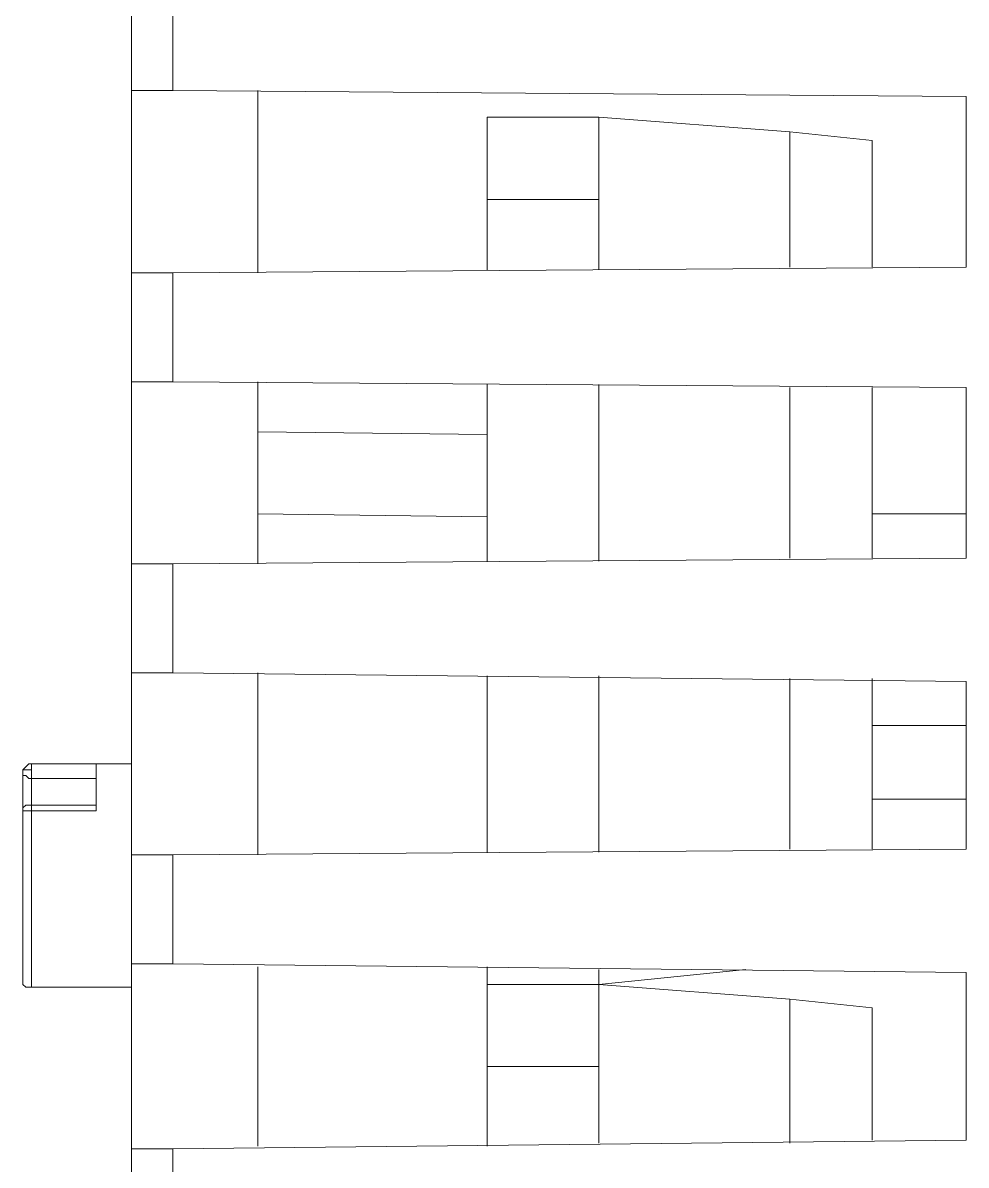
# Model space of a CAD drawing. Header units: centimetres. Extents: x -12.5 to 12.5, y -6.1 to 6.1.
# Drawn here: x 8.262 to 9.394, y 2.202 to 3.573 of the extents above; entities that cross this region are included whole.
import ezdxf

# ---------------------------------------------------------------- set-up
doc = ezdxf.new("R2010")
doc.units = ezdxf.units.CM
doc.header["$MEASUREMENT"] = 0
doc.layers.add('Camada 1', color=7, linetype='Continuous')

msp = doc.modelspace()

# ---------------------------------------------------------------- linework, layer by layer
at = {"layer": 'Camada 1', "color": 251, "lineweight": 9}
for points in [[(8.39215, 3.49158), (8.39215, 3.49158), (8.39215, 3.63622), (8.39215, 3.63622)], [(8.44154, 3.63622), (8.44154, 3.63622), (8.44154, 3.49158), (8.44154, 3.49158)], [(8.39215, 3.49158), (8.39215, 3.49158), (8.39215, 3.27286), (8.39215, 3.27286)], [(9.39404, 3.48452), (9.39404, 3.48452), (8.44154, 3.49158), (8.44154, 3.49158)], [(8.54384, 3.49158), (8.54384, 3.49158), (8.54384, 3.27286), (8.54384, 3.27286)], [(9.39404, 3.48452), (9.39404, 3.48452), (9.39404, 3.27991), (9.39404, 3.27991)], [(8.81901, 3.45983), (8.81901, 3.45983), (8.81901, 3.36105), (8.81901, 3.36105)], [(8.95307, 3.45983), (8.95307, 3.45983), (8.81901, 3.45983), (8.81901, 3.45983)], [(8.81901, 3.45983), (8.81901, 3.45983), (8.81901, 3.37869), (8.81901, 3.37869)], [(8.95307, 3.36105), (8.95307, 3.36105), (8.95307, 3.45983), (8.95307, 3.45983)], [(9.18237, 3.44219), (9.18237, 3.44219), (8.95307, 3.45983), (8.95307, 3.45983)], [(9.18237, 3.44219), (9.18237, 3.44219), (9.18237, 3.27991), (9.18237, 3.27991)], [(9.28115, 3.43161), (9.28115, 3.43161), (9.18237, 3.44219), (9.18237, 3.44219)], [(9.28115, 3.27991), (9.28115, 3.27991), (9.28115, 3.43161), (9.28115, 3.43161)], [(8.81901, 3.37869), (8.81901, 3.37869), (8.81901, 3.27638), (8.81901, 3.27638)], [(9.28115, 3.37869), (9.28115, 3.37869), (9.28115, 3.37869), (9.28115, 3.37869)], [(9.28115, 3.37516), (9.28115, 3.37516), (9.28115, 3.37516), (9.28115, 3.37516)], [(8.81901, 3.27638), (8.81901, 3.27638), (8.81901, 3.36105), (8.81901, 3.36105)], [(8.81901, 3.36105), (8.81901, 3.36105), (8.95307, 3.36105), (8.95307, 3.36105)], [(8.95307, 3.36105), (8.95307, 3.36105), (8.95307, 3.27638), (8.95307, 3.27638)], [(9.28115, 3.35399), (9.28115, 3.35399), (9.28115, 3.35399), (9.28115, 3.35399)], [(9.28115, 3.33636), (9.28115, 3.33636), (9.28115, 3.33636), (9.28115, 3.33636)], [(9.28115, 3.33636), (9.28115, 3.33636), (9.28115, 3.33636), (9.28115, 3.33636)], [(9.28115, 3.33636), (9.28115, 3.33636), (9.28115, 3.33283), (9.28115, 3.33283)], [(9.28115, 3.33283), (9.28115, 3.33283), (9.28115, 3.33283), (9.28115, 3.33283)], [(9.28115, 3.33283), (9.28115, 3.33283), (9.28115, 3.3293), (9.28115, 3.3293)], [(9.28115, 3.33283), (9.28115, 3.33283), (9.28115, 3.3293), (9.28115, 3.3293)], [(9.28115, 3.3293), (9.28115, 3.3293), (9.28115, 3.3293), (9.28115, 3.3293)], [(9.28115, 3.3293), (9.28115, 3.3293), (9.28115, 3.3293), (9.28115, 3.3293)], [(9.28115, 3.3293), (9.28115, 3.3293), (9.28115, 3.31519), (9.28115, 3.31519)], [(9.28115, 3.3046), (9.28115, 3.3046), (9.28115, 3.3046), (9.28115, 3.3046)], [(8.44154, 3.27286), (8.44154, 3.27286), (9.39404, 3.27991), (9.39404, 3.27991)], [(9.28115, 3.28344), (9.28115, 3.28344), (9.28115, 3.28344), (9.28115, 3.28344)], [(8.39215, 3.14233), (8.39215, 3.14233), (8.39215, 3.27286), (8.39215, 3.27286)], [(8.44154, 3.27286), (8.44154, 3.27286), (8.44154, 3.14233), (8.44154, 3.14233)], [(8.39215, 3.14233), (8.39215, 3.14233), (8.39215, 2.9236), (8.39215, 2.9236)], [(9.39404, 3.13527), (9.39404, 3.13527), (8.44154, 3.14233), (8.44154, 3.14233)], [(8.54384, 3.14233), (8.54384, 3.14233), (8.54384, 2.9236), (8.54384, 2.9236)], [(8.81901, 2.92713), (8.81901, 2.92713), (8.81901, 3.1388), (8.81901, 3.1388)], [(8.81901, 3.1388), (8.81901, 3.1388), (8.81901, 2.92713), (8.81901, 2.92713)], [(8.95307, 3.1388), (8.95307, 3.1388), (8.95307, 2.92713), (8.95307, 2.92713)], [(9.18237, 3.13527), (9.18237, 3.13527), (9.18237, 2.93066), (9.18237, 2.93066)], [(9.28115, 3.13527), (9.28115, 3.13527), (9.28115, 3.13527), (9.28115, 3.13527)], [(9.28115, 2.93066), (9.28115, 2.93066), (9.28115, 3.13527), (9.28115, 3.13527)], [(9.28115, 3.12822), (9.28115, 3.12822), (9.28115, 3.11763), (9.28115, 3.11763)], [(9.39404, 3.13527), (9.39404, 3.13527), (9.39404, 2.93066), (9.39404, 2.93066)], [(9.28115, 3.11763), (9.28115, 3.11763), (9.28115, 3.09294), (9.28115, 3.09294)], [(9.28115, 3.11763), (9.28115, 3.11763), (9.28115, 3.11411), (9.28115, 3.11411)], [(9.28115, 3.11763), (9.28115, 3.11763), (9.28115, 3.11763), (9.28115, 3.11763)], [(9.28115, 3.11411), (9.28115, 3.11411), (9.28115, 3.10705), (9.28115, 3.10705)], [(9.28115, 3.09294), (9.28115, 3.09294), (9.28115, 3.09294), (9.28115, 3.09294)], [(9.28115, 3.09294), (9.28115, 3.09294), (9.28115, 3.09294), (9.28115, 3.09294)], [(9.28115, 3.08588), (9.28115, 3.08588), (9.28115, 3.04002), (9.28115, 3.04002)], [(9.28115, 3.08588), (9.28115, 3.08588), (9.28115, 3.08588), (9.28115, 3.08588)], [(8.54384, 3.08235), (8.54384, 3.08235), (8.81901, 3.07883), (8.81901, 3.07883)], [(9.28115, 3.04355), (9.28115, 3.04355), (9.28115, 3.04002), (9.28115, 3.04002)], [(9.28115, 3.04002), (9.28115, 3.04002), (9.28115, 3.04002), (9.28115, 3.04002)], [(9.28115, 3.04002), (9.28115, 3.04002), (9.28115, 3.04002), (9.28115, 3.04002)], [(9.28115, 3.03649), (9.28115, 3.03649), (9.28115, 3.03649), (9.28115, 3.03649)], [(9.28115, 3.03649), (9.28115, 3.03649), (9.28115, 3.03649), (9.28115, 3.03649)], [(9.28115, 3.03649), (9.28115, 3.03649), (9.28115, 3.02591), (9.28115, 3.02591)], [(9.28115, 3.01533), (9.28115, 3.01533), (9.28115, 3.01533), (9.28115, 3.01533)], [(9.28115, 2.99063), (9.28115, 2.99063), (9.28115, 2.99063), (9.28115, 2.99063)], [(8.81901, 2.98005), (8.81901, 2.98005), (8.54384, 2.98358), (8.54384, 2.98358)], [(9.28115, 2.98358), (9.28115, 2.98358), (9.28115, 2.98358), (9.28115, 2.98358)], [(9.28115, 2.98358), (9.28115, 2.98358), (9.28115, 2.94477), (9.28115, 2.94477)], [(9.28115, 2.98358), (9.28115, 2.98358), (9.28115, 2.95888), (9.28115, 2.95888)], [(9.28115, 2.98358), (9.28115, 2.98358), (9.28115, 2.98358), (9.28115, 2.98358)], [(9.28115, 2.98358), (9.28115, 2.98358), (9.28115, 2.95888), (9.28115, 2.95888)], [(9.28115, 2.98358), (9.28115, 2.98358), (9.39404, 2.98358), (9.39404, 2.98358)], [(9.28115, 2.94477), (9.28115, 2.94477), (9.28115, 2.94477), (9.28115, 2.94477)], [(9.28115, 2.93772), (9.28115, 2.93772), (9.28115, 2.93772), (9.28115, 2.93772)], [(9.28115, 2.93772), (9.28115, 2.93772), (9.28115, 2.93066), (9.28115, 2.93066)], [(8.39215, 2.79308), (8.39215, 2.79308), (8.39215, 2.9236), (8.39215, 2.9236)], [(8.44154, 2.9236), (8.44154, 2.9236), (9.39404, 2.93066), (9.39404, 2.93066)], [(8.44154, 2.9236), (8.44154, 2.9236), (8.44154, 2.79308), (8.44154, 2.79308)], [(8.39215, 2.79308), (8.39215, 2.79308), (8.39215, 2.57436), (8.39215, 2.57436)], [(9.39404, 2.78249), (9.39404, 2.78249), (8.44154, 2.79308), (8.44154, 2.79308)], [(8.54384, 2.79308), (8.54384, 2.79308), (8.54384, 2.57436), (8.54384, 2.57436)], [(8.81901, 2.57788), (8.81901, 2.57788), (8.81901, 2.78955), (8.81901, 2.78955)], [(8.81901, 2.78955), (8.81901, 2.78955), (8.81901, 2.57788), (8.81901, 2.57788)], [(8.95307, 2.78955), (8.95307, 2.78955), (8.95307, 2.57788), (8.95307, 2.57788)], [(9.18237, 2.78602), (9.18237, 2.78602), (9.18237, 2.58141), (9.18237, 2.58141)], [(9.28115, 2.78602), (9.28115, 2.78602), (9.28115, 2.78249), (9.28115, 2.78249)], [(9.28115, 2.58141), (9.28115, 2.58141), (9.28115, 2.78602), (9.28115, 2.78602)], [(9.28115, 2.77897), (9.28115, 2.77897), (9.28115, 2.77544), (9.28115, 2.77544)], [(9.39404, 2.78249), (9.39404, 2.78249), (9.39404, 2.58141), (9.39404, 2.58141)], [(9.28115, 2.76838), (9.28115, 2.76838), (9.28115, 2.74369), (9.28115, 2.74369)], [(9.28115, 2.76838), (9.28115, 2.76838), (9.28115, 2.76485), (9.28115, 2.76485)], [(9.28115, 2.76838), (9.28115, 2.76838), (9.28115, 2.76838), (9.28115, 2.76838)], [(9.28115, 2.76485), (9.28115, 2.76485), (9.28115, 2.7578), (9.28115, 2.7578)], [(9.28115, 2.74369), (9.28115, 2.74369), (9.28115, 2.74369), (9.28115, 2.74369)], [(9.28115, 2.74369), (9.28115, 2.74369), (9.28115, 2.73663), (9.28115, 2.73663)], [(9.28115, 2.73663), (9.28115, 2.73663), (9.28115, 2.73663), (9.28115, 2.73663)], [(9.28115, 2.73663), (9.28115, 2.73663), (9.28115, 2.73663), (9.28115, 2.73663)], [(9.28115, 2.73663), (9.28115, 2.73663), (9.28115, 2.72252), (9.28115, 2.72252)], [(9.39404, 2.72958), (9.39404, 2.72958), (9.28115, 2.72958), (9.28115, 2.72958)], [(9.28115, 2.72252), (9.28115, 2.72252), (9.28115, 2.69077), (9.28115, 2.69077)], [(9.28115, 2.71194), (9.28115, 2.71194), (9.28115, 2.71194), (9.28115, 2.71194)], [(9.28115, 2.70136), (9.28115, 2.70136), (9.28115, 2.68019), (9.28115, 2.68019)], [(9.28115, 2.69077), (9.28115, 2.69077), (9.28115, 2.69077), (9.28115, 2.69077)], [(9.28115, 2.69077), (9.28115, 2.69077), (9.28115, 2.68372), (9.28115, 2.68372)], [(8.26162, 2.67313), (8.26162, 2.67313), (8.26162, 2.47205), (8.26162, 2.47205)], [(8.34982, 2.68372), (8.34982, 2.68372), (8.27221, 2.68372), (8.27221, 2.68372)], [(8.27221, 2.67666), (8.27221, 2.67666), (8.27221, 2.67313), (8.27221, 2.67313)], [(8.39215, 2.68372), (8.39215, 2.68372), (8.34982, 2.68372), (8.34982, 2.68372)], [(9.28115, 2.68372), (9.28115, 2.68372), (9.28115, 2.68372), (9.28115, 2.68372)], [(9.28115, 2.68372), (9.28115, 2.68372), (9.28115, 2.68019), (9.28115, 2.68019)], [(9.28115, 2.68019), (9.28115, 2.68019), (9.28115, 2.68019), (9.28115, 2.68019)], [(9.28115, 2.68019), (9.28115, 2.68019), (9.28115, 2.66608), (9.28115, 2.66608)], [(8.34982, 2.66608), (8.34982, 2.66608), (8.27221, 2.66608), (8.27221, 2.66608)], [(8.27221, 2.63433), (8.27221, 2.63433), (8.27221, 2.66608), (8.27221, 2.66608)], [(9.28115, 2.66608), (9.28115, 2.66608), (9.28115, 2.66608), (9.28115, 2.66608)], [(9.28115, 2.66608), (9.28115, 2.66608), (9.28115, 2.65549), (9.28115, 2.65549)], [(9.28115, 2.65549), (9.28115, 2.65549), (9.28115, 2.65549), (9.28115, 2.65549)], [(9.28115, 2.65549), (9.28115, 2.65549), (9.28115, 2.63433), (9.28115, 2.63433)], [(8.34982, 2.63433), (8.34982, 2.63433), (8.27221, 2.63433), (8.27221, 2.63433)], [(8.27221, 2.63433), (8.27221, 2.63433), (8.27221, 2.63433), (8.27221, 2.63433)], [(9.39404, 2.64138), (9.39404, 2.64138), (9.28115, 2.64138), (9.28115, 2.64138)], [(9.28115, 2.63433), (9.28115, 2.63433), (9.28115, 2.63433), (9.28115, 2.63433)], [(9.28115, 2.63433), (9.28115, 2.63433), (9.28115, 2.62727), (9.28115, 2.62727)], [(8.26162, 2.62727), (8.26162, 2.62727), (8.26162, 2.42266), (8.26162, 2.42266)], [(8.27221, 2.62727), (8.27221, 2.62727), (8.27221, 2.41561), (8.27221, 2.41561)], [(9.28115, 2.62727), (9.28115, 2.62727), (9.28115, 2.62727), (9.28115, 2.62727)], [(9.28115, 2.62727), (9.28115, 2.62727), (9.28115, 2.62022), (9.28115, 2.62022)], [(9.28115, 2.62022), (9.28115, 2.62022), (9.28115, 2.62022), (9.28115, 2.62022)], [(9.28115, 2.62022), (9.28115, 2.62022), (9.28115, 2.60258), (9.28115, 2.60258)], [(9.28115, 2.60258), (9.28115, 2.60258), (9.28115, 2.60258), (9.28115, 2.60258)], [(9.28115, 2.60258), (9.28115, 2.60258), (9.28115, 2.59552), (9.28115, 2.59552)], [(9.28115, 2.59552), (9.28115, 2.59552), (9.28115, 2.59552), (9.28115, 2.59552)], [(9.28115, 2.59552), (9.28115, 2.59552), (9.28115, 2.58141), (9.28115, 2.58141)], [(9.28115, 2.59552), (9.28115, 2.59552), (9.28115, 2.59552), (9.28115, 2.59552)], [(8.44154, 2.57436), (8.44154, 2.57436), (9.39404, 2.58141), (9.39404, 2.58141)], [(8.39215, 2.44383), (8.39215, 2.44383), (8.39215, 2.57436), (8.39215, 2.57436)], [(8.44154, 2.57436), (8.44154, 2.57436), (8.44154, 2.44383), (8.44154, 2.44383)], [(8.26162, 2.47205), (8.26162, 2.47205), (8.26162, 2.47205), (8.26162, 2.47205)], [(8.39215, 2.44383), (8.39215, 2.44383), (8.39215, 2.22158), (8.39215, 2.22158)], [(9.39404, 2.43324), (9.39404, 2.43324), (8.44154, 2.44383), (8.44154, 2.44383)], [(8.54384, 2.4403), (8.54384, 2.4403), (8.54384, 2.22511), (8.54384, 2.22511)], [(8.81901, 2.4403), (8.81901, 2.4403), (8.81901, 2.41913), (8.81901, 2.41913)], [(8.81901, 2.4403), (8.81901, 2.4403), (8.81901, 2.41913), (8.81901, 2.41913)], [(8.95307, 2.41913), (8.95307, 2.41913), (8.95307, 2.43677), (8.95307, 2.43677)], [(8.95307, 2.41913), (8.95307, 2.41913), (9.12946, 2.43677), (9.12946, 2.43677)], [(9.39404, 2.43324), (9.39404, 2.43324), (9.39404, 2.23216), (9.39404, 2.23216)], [(8.39215, 2.41561), (8.39215, 2.41561), (8.27221, 2.41561), (8.27221, 2.41561)], [(8.27221, 2.41561), (8.27221, 2.41561), (8.34982, 2.41561), (8.34982, 2.41561)], [(8.34982, 2.41561), (8.34982, 2.41561), (8.39215, 2.41561), (8.39215, 2.41561)], [(8.39215, 2.41561), (8.39215, 2.41561), (8.39215, 2.41561), (8.39215, 2.41561)], [(8.81901, 2.41913), (8.81901, 2.41913), (8.95307, 2.41913), (8.95307, 2.41913)], [(8.81901, 2.41913), (8.81901, 2.41913), (8.81901, 2.32036), (8.81901, 2.32036)], [(8.95307, 2.41913), (8.95307, 2.41913), (8.81901, 2.41913), (8.81901, 2.41913)], [(8.81901, 2.41913), (8.81901, 2.41913), (8.81901, 2.33799), (8.81901, 2.33799)], [(8.94248, 2.41913), (8.94248, 2.41913), (8.94248, 2.41913), (8.94248, 2.41913)], [(8.95307, 2.32036), (8.95307, 2.32036), (8.95307, 2.41913), (8.95307, 2.41913)], [(9.18237, 2.40149), (9.18237, 2.40149), (8.95307, 2.41913), (8.95307, 2.41913)], [(9.18237, 2.40149), (9.18237, 2.40149), (9.18237, 2.22863), (9.18237, 2.22863)], [(9.28115, 2.39091), (9.28115, 2.39091), (9.18237, 2.40149), (9.18237, 2.40149)], [(9.28115, 2.23216), (9.28115, 2.23216), (9.28115, 2.39091), (9.28115, 2.39091)], [(8.81901, 2.33799), (8.81901, 2.33799), (8.81901, 2.22511), (8.81901, 2.22511)], [(9.28115, 2.33447), (9.28115, 2.33447), (9.28115, 2.33447), (9.28115, 2.33447)], [(9.28115, 2.33447), (9.28115, 2.33447), (9.28115, 2.33447), (9.28115, 2.33447)], [(8.81901, 2.32036), (8.81901, 2.32036), (8.95307, 2.32036), (8.95307, 2.32036)], [(8.81901, 2.22511), (8.81901, 2.22511), (8.81901, 2.32036), (8.81901, 2.32036)], [(8.95307, 2.32036), (8.95307, 2.32036), (8.95307, 2.22863), (8.95307, 2.22863)], [(9.28115, 2.3133), (9.28115, 2.3133), (9.28115, 2.3133), (9.28115, 2.3133)], [(9.28115, 2.29566), (9.28115, 2.29566), (9.28115, 2.29566), (9.28115, 2.29566)], [(9.28115, 2.29566), (9.28115, 2.29566), (9.28115, 2.29566), (9.28115, 2.29566)], [(9.28115, 2.29566), (9.28115, 2.29566), (9.28115, 2.29213), (9.28115, 2.29213)], [(9.28115, 2.29213), (9.28115, 2.29213), (9.28115, 2.29213), (9.28115, 2.29213)], [(9.28115, 2.29213), (9.28115, 2.29213), (9.28115, 2.2886), (9.28115, 2.2886)], [(9.28115, 2.29213), (9.28115, 2.29213), (9.28115, 2.2886), (9.28115, 2.2886)], [(9.28115, 2.2886), (9.28115, 2.2886), (9.28115, 2.2886), (9.28115, 2.2886)], [(9.28115, 2.2886), (9.28115, 2.2886), (9.28115, 2.2886), (9.28115, 2.2886)], [(9.28115, 2.2886), (9.28115, 2.2886), (9.28115, 2.27449), (9.28115, 2.27449)], [(9.28115, 2.26391), (9.28115, 2.26391), (9.28115, 2.26391), (9.28115, 2.26391)], [(9.28115, 2.24274), (9.28115, 2.24274), (9.28115, 2.24274), (9.28115, 2.24274)], [(9.28115, 2.23922), (9.28115, 2.23922), (9.28115, 2.23922), (9.28115, 2.23922)], [(8.39215, 2.09105), (8.39215, 2.09105), (8.39215, 2.22158), (8.39215, 2.22158)], [(8.44154, 2.22158), (8.44154, 2.22158), (9.39404, 2.23216), (9.39404, 2.23216)], [(8.44154, 2.22158), (8.44154, 2.22158), (8.44154, 2.09105), (8.44154, 2.09105)], [(9.28115, 2.23216), (9.28115, 2.23216), (9.28115, 2.23216), (9.28115, 2.23216)], [(9.28115, 2.23216), (9.28115, 2.23216), (9.28115, 2.23216), (9.28115, 2.23216)], [(9.28115, 2.23216), (9.28115, 2.23216), (9.28115, 2.23216), (9.28115, 2.23216)], [(9.28115, 2.23216), (9.28115, 2.23216), (9.28115, 2.23216), (9.28115, 2.23216)]]:
    msp.add_open_spline(points, degree=3, dxfattribs=at)
for points, knots in [([(8.44154, 3.49158), (8.44154, 3.49158), (8.43096, 3.49158), (8.43096, 3.49158), (8.43096, 3.49158), (8.4239, 3.49158), (8.4239, 3.49158), (8.4239, 3.49158), (8.41332, 3.49158), (8.41332, 3.49158), (8.41332, 3.49158), (8.40626, 3.49158), (8.40626, 3.49158), (8.40626, 3.49158), (8.40273, 3.49158), (8.40273, 3.49158), (8.40273, 3.49158), (8.39568, 3.49158), (8.39568, 3.49158), (8.39568, 3.49158), (8.39215, 3.49158), (8.39215, 3.49158)], [0, 0, 0, 0, 0.1428571, 0.1428571, 0.1428571, 0.2857143, 0.2857143, 0.2857143, 0.4285714, 0.4285714, 0.4285714, 0.5714286, 0.5714286, 0.5714286, 0.7142857, 0.7142857, 0.7142857, 0.8571429, 0.8571429, 0.8571429, 1, 1, 1, 1]), ([(9.28115, 3.37869), (9.28115, 3.37869), (9.28115, 3.37516), (9.28115, 3.37516), (9.28115, 3.37516), (9.28115, 3.37163), (9.28115, 3.37163), (9.28115, 3.37163), (9.28115, 3.36458), (9.28115, 3.36458), (9.28115, 3.36458), (9.28115, 3.35399), (9.28115, 3.35399)], [0, 0, 0, 0, 0.25, 0.25, 0.25, 0.5, 0.5, 0.5, 0.75, 0.75, 0.75, 1, 1, 1, 1]), ([(9.28115, 3.37516), (9.28115, 3.37516), (9.28115, 3.37516), (9.28115, 3.37516), (9.28115, 3.37516), (9.28115, 3.37163), (9.28115, 3.37163), (9.28115, 3.37163), (9.28115, 3.36811), (9.28115, 3.36811), (9.28115, 3.36811), (9.28115, 3.36458), (9.28115, 3.36458), (9.28115, 3.36458), (9.28115, 3.35399), (9.28115, 3.35399)], [0, 0, 0, 0, 0.2, 0.2, 0.2, 0.4, 0.4, 0.4, 0.6, 0.6, 0.6, 0.8, 0.8, 0.8, 1, 1, 1, 1]), ([(9.28115, 3.36105), (9.28115, 3.36105), (9.28115, 3.36105), (9.28115, 3.36105), (9.28115, 3.36105), (9.28115, 3.35752), (9.28115, 3.35752)], [0, 0, 0, 0, 0.5, 0.5, 0.5, 1, 1, 1, 1]), ([(9.28115, 3.35399), (9.28115, 3.35399), (9.28115, 3.34694), (9.28115, 3.34694), (9.28115, 3.34694), (9.28115, 3.34341), (9.28115, 3.34341), (9.28115, 3.34341), (9.28115, 3.33988), (9.28115, 3.33988), (9.28115, 3.33988), (9.28115, 3.33636), (9.28115, 3.33636)], [0, 0, 0, 0, 0.25, 0.25, 0.25, 0.5, 0.5, 0.5, 0.75, 0.75, 0.75, 1, 1, 1, 1]), ([(9.28115, 3.33283), (9.28115, 3.33283), (9.28115, 3.33283), (9.28115, 3.33283), (9.28115, 3.33283), (9.28115, 3.3293), (9.28115, 3.3293)], [0, 0, 0, 0, 0.5, 0.5, 0.5, 1, 1, 1, 1]), ([(9.28115, 3.3293), (9.28115, 3.3293), (9.28115, 3.32577), (9.28115, 3.32577), (9.28115, 3.32577), (9.28115, 3.31872), (9.28115, 3.31872), (9.28115, 3.31872), (9.28115, 3.31519), (9.28115, 3.31519), (9.28115, 3.31519), (9.28115, 3.3046), (9.28115, 3.3046)], [0, 0, 0, 0, 0.25, 0.25, 0.25, 0.5, 0.5, 0.5, 0.75, 0.75, 0.75, 1, 1, 1, 1]), ([(9.28115, 3.31519), (9.28115, 3.31519), (9.28115, 3.31519), (9.28115, 3.31519), (9.28115, 3.31519), (9.28115, 3.31166), (9.28115, 3.31166), (9.28115, 3.31166), (9.28115, 3.30813), (9.28115, 3.30813), (9.28115, 3.30813), (9.28115, 3.3046), (9.28115, 3.3046)], [0, 0, 0, 0, 0.25, 0.25, 0.25, 0.5, 0.5, 0.5, 0.75, 0.75, 0.75, 1, 1, 1, 1]), ([(9.28115, 3.31519), (9.28115, 3.31519), (9.28115, 3.3046), (9.28115, 3.3046), (9.28115, 3.3046), (9.28115, 3.29402), (9.28115, 3.29402), (9.28115, 3.29402), (9.28115, 3.28697), (9.28115, 3.28697), (9.28115, 3.28697), (9.28115, 3.28344), (9.28115, 3.28344), (9.28115, 3.28344), (9.28115, 3.27991), (9.28115, 3.27991)], [0, 0, 0, 0, 0.2, 0.2, 0.2, 0.4, 0.4, 0.4, 0.6, 0.6, 0.6, 0.8, 0.8, 0.8, 1, 1, 1, 1]), ([(9.28115, 3.31519), (9.28115, 3.31519), (9.28115, 3.3046), (9.28115, 3.3046), (9.28115, 3.3046), (9.28115, 3.29755), (9.28115, 3.29755), (9.28115, 3.29755), (9.28115, 3.29049), (9.28115, 3.29049)], [0, 0, 0, 0, 0.3333333, 0.3333333, 0.3333333, 0.6666667, 0.6666667, 0.6666667, 1, 1, 1, 1]), ([(9.28115, 3.3046), (9.28115, 3.3046), (9.28115, 3.29755), (9.28115, 3.29755), (9.28115, 3.29755), (9.28115, 3.29049), (9.28115, 3.29049), (9.28115, 3.29049), (9.28115, 3.28697), (9.28115, 3.28697), (9.28115, 3.28697), (9.28115, 3.28344), (9.28115, 3.28344)], [0, 0, 0, 0, 0.25, 0.25, 0.25, 0.5, 0.5, 0.5, 0.75, 0.75, 0.75, 1, 1, 1, 1]), ([(9.28115, 3.3046), (9.28115, 3.3046), (9.28115, 3.3046), (9.28115, 3.3046), (9.28115, 3.3046), (9.28115, 3.30108), (9.28115, 3.30108), (9.28115, 3.30108), (9.28115, 3.29755), (9.28115, 3.29755)], [0, 0, 0, 0, 0.3333333, 0.3333333, 0.3333333, 0.6666667, 0.6666667, 0.6666667, 1, 1, 1, 1]), ([(8.39215, 3.27286), (8.39215, 3.27286), (8.39215, 3.27286), (8.39215, 3.27286), (8.39215, 3.27286), (8.39568, 3.27286), (8.39568, 3.27286), (8.39568, 3.27286), (8.40273, 3.27286), (8.40273, 3.27286), (8.40273, 3.27286), (8.40626, 3.27286), (8.40626, 3.27286), (8.40626, 3.27286), (8.41332, 3.27286), (8.41332, 3.27286), (8.41332, 3.27286), (8.4239, 3.27286), (8.4239, 3.27286), (8.4239, 3.27286), (8.43096, 3.27286), (8.43096, 3.27286), (8.43096, 3.27286), (8.44154, 3.27286), (8.44154, 3.27286)], [0, 0, 0, 0, 0.125, 0.125, 0.125, 0.25, 0.25, 0.25, 0.375, 0.375, 0.375, 0.5, 0.5, 0.5, 0.625, 0.625, 0.625, 0.75, 0.75, 0.75, 0.875, 0.875, 0.875, 1, 1, 1, 1]), ([(8.44154, 3.14233), (8.44154, 3.14233), (8.43096, 3.14233), (8.43096, 3.14233), (8.43096, 3.14233), (8.4239, 3.14233), (8.4239, 3.14233), (8.4239, 3.14233), (8.41332, 3.14233), (8.41332, 3.14233), (8.41332, 3.14233), (8.40626, 3.14233), (8.40626, 3.14233), (8.40626, 3.14233), (8.40273, 3.14233), (8.40273, 3.14233), (8.40273, 3.14233), (8.39568, 3.14233), (8.39568, 3.14233), (8.39568, 3.14233), (8.39215, 3.14233), (8.39215, 3.14233)], [0, 0, 0, 0, 0.1428571, 0.1428571, 0.1428571, 0.2857143, 0.2857143, 0.2857143, 0.4285714, 0.4285714, 0.4285714, 0.5714286, 0.5714286, 0.5714286, 0.7142857, 0.7142857, 0.7142857, 0.8571429, 0.8571429, 0.8571429, 1, 1, 1, 1]), ([(8.81901, 3.13527), (8.81901, 3.13527), (8.81901, 3.13174), (8.81901, 3.13174), (8.81901, 3.13174), (8.81901, 3.12116), (8.81901, 3.12116), (8.81901, 3.12116), (8.81901, 3.10352), (8.81901, 3.10352), (8.81901, 3.10352), (8.81901, 3.07883), (8.81901, 3.07883), (8.81901, 3.07883), (8.81901, 3.04708), (8.81901, 3.04708), (8.81901, 3.04708), (8.81901, 3.01533), (8.81901, 3.01533), (8.81901, 3.01533), (8.81901, 2.98005), (8.81901, 2.98005), (8.81901, 2.98005), (8.81901, 2.94124), (8.81901, 2.94124), (8.81901, 2.94124), (8.81901, 2.92713), (8.81901, 2.92713)], [0, 0, 0, 0, 0.1111111, 0.1111111, 0.1111111, 0.2222222, 0.2222222, 0.2222222, 0.3333333, 0.3333333, 0.3333333, 0.4444444, 0.4444444, 0.4444444, 0.5555556, 0.5555556, 0.5555556, 0.6666667, 0.6666667, 0.6666667, 0.7777778, 0.7777778, 0.7777778, 0.8888889, 0.8888889, 0.8888889, 1, 1, 1, 1]), ([(8.81901, 2.92713), (8.81901, 2.92713), (8.81901, 2.94124), (8.81901, 2.94124), (8.81901, 2.94124), (8.81901, 2.98005), (8.81901, 2.98005), (8.81901, 2.98005), (8.81901, 3.01533), (8.81901, 3.01533), (8.81901, 3.01533), (8.81901, 3.04708), (8.81901, 3.04708), (8.81901, 3.04708), (8.81901, 3.07883), (8.81901, 3.07883), (8.81901, 3.07883), (8.81901, 3.10352), (8.81901, 3.10352), (8.81901, 3.10352), (8.81901, 3.12116), (8.81901, 3.12116), (8.81901, 3.12116), (8.81901, 3.13174), (8.81901, 3.13174), (8.81901, 3.13174), (8.81901, 3.13527), (8.81901, 3.13527)], [0, 0, 0, 0, 0.1111111, 0.1111111, 0.1111111, 0.2222222, 0.2222222, 0.2222222, 0.3333333, 0.3333333, 0.3333333, 0.4444444, 0.4444444, 0.4444444, 0.5555556, 0.5555556, 0.5555556, 0.6666667, 0.6666667, 0.6666667, 0.7777778, 0.7777778, 0.7777778, 0.8888889, 0.8888889, 0.8888889, 1, 1, 1, 1]), ([(9.28115, 3.13527), (9.28115, 3.13527), (9.28115, 3.13527), (9.28115, 3.13527), (9.28115, 3.13527), (9.28115, 3.13174), (9.28115, 3.13174), (9.28115, 3.13174), (9.28115, 3.12469), (9.28115, 3.12469), (9.28115, 3.12469), (9.28115, 3.11763), (9.28115, 3.11763)], [0, 0, 0, 0, 0.25, 0.25, 0.25, 0.5, 0.5, 0.5, 0.75, 0.75, 0.75, 1, 1, 1, 1]), ([(9.28115, 3.13527), (9.28115, 3.13527), (9.28115, 3.13174), (9.28115, 3.13174), (9.28115, 3.13174), (9.28115, 3.12822), (9.28115, 3.12822)], [0, 0, 0, 0, 0.5, 0.5, 0.5, 1, 1, 1, 1]), ([(9.28115, 3.12822), (9.28115, 3.12822), (9.28115, 3.12822), (9.28115, 3.12822), (9.28115, 3.12822), (9.28115, 3.12469), (9.28115, 3.12469)], [0, 0, 0, 0, 0.5, 0.5, 0.5, 1, 1, 1, 1]), ([(9.28115, 3.12116), (9.28115, 3.12116), (9.28115, 3.12116), (9.28115, 3.12116), (9.28115, 3.12116), (9.28115, 3.11763), (9.28115, 3.11763)], [0, 0, 0, 0, 0.5, 0.5, 0.5, 1, 1, 1, 1]), ([(9.28115, 3.09294), (9.28115, 3.09294), (9.28115, 3.08941), (9.28115, 3.08941), (9.28115, 3.08941), (9.28115, 3.08588), (9.28115, 3.08588)], [0, 0, 0, 0, 0.5, 0.5, 0.5, 1, 1, 1, 1]), ([(9.28115, 3.09294), (9.28115, 3.09294), (9.28115, 3.08941), (9.28115, 3.08941), (9.28115, 3.08941), (9.28115, 3.08588), (9.28115, 3.08588)], [0, 0, 0, 0, 0.5, 0.5, 0.5, 1, 1, 1, 1]), ([(9.28115, 3.03649), (9.28115, 3.03649), (9.28115, 3.03297), (9.28115, 3.03297), (9.28115, 3.03297), (9.28115, 3.02944), (9.28115, 3.02944), (9.28115, 3.02944), (9.28115, 3.02238), (9.28115, 3.02238), (9.28115, 3.02238), (9.28115, 3.01533), (9.28115, 3.01533)], [0, 0, 0, 0, 0.25, 0.25, 0.25, 0.5, 0.5, 0.5, 0.75, 0.75, 0.75, 1, 1, 1, 1]), ([(9.28115, 3.02591), (9.28115, 3.02591), (9.28115, 3.02238), (9.28115, 3.02238), (9.28115, 3.02238), (9.28115, 3.01886), (9.28115, 3.01886), (9.28115, 3.01886), (9.28115, 3.01533), (9.28115, 3.01533)], [0, 0, 0, 0, 0.3333333, 0.3333333, 0.3333333, 0.6666667, 0.6666667, 0.6666667, 1, 1, 1, 1]), ([(9.28115, 3.02591), (9.28115, 3.02591), (9.28115, 3.02238), (9.28115, 3.02238), (9.28115, 3.02238), (9.28115, 3.01533), (9.28115, 3.01533), (9.28115, 3.01533), (9.28115, 3.00474), (9.28115, 3.00474)], [0, 0, 0, 0, 0.3333333, 0.3333333, 0.3333333, 0.6666667, 0.6666667, 0.6666667, 1, 1, 1, 1]), ([(9.28115, 3.02238), (9.28115, 3.02238), (9.28115, 3.01886), (9.28115, 3.01886), (9.28115, 3.01886), (9.28115, 3.01533), (9.28115, 3.01533), (9.28115, 3.01533), (9.28115, 3.0118), (9.28115, 3.0118), (9.28115, 3.0118), (9.28115, 3.00474), (9.28115, 3.00474)], [0, 0, 0, 0, 0.25, 0.25, 0.25, 0.5, 0.5, 0.5, 0.75, 0.75, 0.75, 1, 1, 1, 1]), ([(9.28115, 3.01533), (9.28115, 3.01533), (9.28115, 3.00827), (9.28115, 3.00827), (9.28115, 3.00827), (9.28115, 3.00122), (9.28115, 3.00122), (9.28115, 3.00122), (9.28115, 2.99769), (9.28115, 2.99769), (9.28115, 2.99769), (9.28115, 2.99416), (9.28115, 2.99416), (9.28115, 2.99416), (9.28115, 2.99063), (9.28115, 2.99063)], [0, 0, 0, 0, 0.2, 0.2, 0.2, 0.4, 0.4, 0.4, 0.6, 0.6, 0.6, 0.8, 0.8, 0.8, 1, 1, 1, 1]), ([(9.28115, 3.01533), (9.28115, 3.01533), (9.28115, 3.0118), (9.28115, 3.0118), (9.28115, 3.0118), (9.28115, 3.00827), (9.28115, 3.00827), (9.28115, 3.00827), (9.28115, 3.00474), (9.28115, 3.00474)], [0, 0, 0, 0, 0.3333333, 0.3333333, 0.3333333, 0.6666667, 0.6666667, 0.6666667, 1, 1, 1, 1]), ([(9.28115, 3.00474), (9.28115, 3.00474), (9.28115, 2.99769), (9.28115, 2.99769), (9.28115, 2.99769), (9.28115, 2.99063), (9.28115, 2.99063), (9.28115, 2.99063), (9.28115, 2.9871), (9.28115, 2.9871)], [0, 0, 0, 0, 0.3333333, 0.3333333, 0.3333333, 0.6666667, 0.6666667, 0.6666667, 1, 1, 1, 1]), ([(9.28115, 3.00474), (9.28115, 3.00474), (9.28115, 3.00122), (9.28115, 3.00122), (9.28115, 3.00122), (9.28115, 2.99769), (9.28115, 2.99769), (9.28115, 2.99769), (9.28115, 2.99416), (9.28115, 2.99416), (9.28115, 2.99416), (9.28115, 2.99063), (9.28115, 2.99063)], [0, 0, 0, 0, 0.25, 0.25, 0.25, 0.5, 0.5, 0.5, 0.75, 0.75, 0.75, 1, 1, 1, 1]), ([(9.28115, 2.94477), (9.28115, 2.94477), (9.28115, 2.94124), (9.28115, 2.94124), (9.28115, 2.94124), (9.28115, 2.93772), (9.28115, 2.93772)], [0, 0, 0, 0, 0.5, 0.5, 0.5, 1, 1, 1, 1]), ([(9.28115, 2.94477), (9.28115, 2.94477), (9.28115, 2.94124), (9.28115, 2.94124), (9.28115, 2.94124), (9.28115, 2.93772), (9.28115, 2.93772)], [0, 0, 0, 0, 0.5, 0.5, 0.5, 1, 1, 1, 1]), ([(8.39215, 2.9236), (8.39215, 2.9236), (8.39215, 2.9236), (8.39215, 2.9236), (8.39215, 2.9236), (8.39568, 2.9236), (8.39568, 2.9236), (8.39568, 2.9236), (8.40273, 2.9236), (8.40273, 2.9236), (8.40273, 2.9236), (8.40626, 2.9236), (8.40626, 2.9236), (8.40626, 2.9236), (8.41332, 2.9236), (8.41332, 2.9236), (8.41332, 2.9236), (8.4239, 2.9236), (8.4239, 2.9236), (8.4239, 2.9236), (8.43096, 2.9236), (8.43096, 2.9236), (8.43096, 2.9236), (8.44154, 2.9236), (8.44154, 2.9236)], [0, 0, 0, 0, 0.125, 0.125, 0.125, 0.25, 0.25, 0.25, 0.375, 0.375, 0.375, 0.5, 0.5, 0.5, 0.625, 0.625, 0.625, 0.75, 0.75, 0.75, 0.875, 0.875, 0.875, 1, 1, 1, 1]), ([(8.44154, 2.79308), (8.44154, 2.79308), (8.43096, 2.79308), (8.43096, 2.79308), (8.43096, 2.79308), (8.4239, 2.79308), (8.4239, 2.79308), (8.4239, 2.79308), (8.41332, 2.79308), (8.41332, 2.79308), (8.41332, 2.79308), (8.40626, 2.79308), (8.40626, 2.79308), (8.40626, 2.79308), (8.40273, 2.79308), (8.40273, 2.79308), (8.40273, 2.79308), (8.39568, 2.79308), (8.39568, 2.79308), (8.39568, 2.79308), (8.39215, 2.79308), (8.39215, 2.79308)], [0, 0, 0, 0, 0.1428571, 0.1428571, 0.1428571, 0.2857143, 0.2857143, 0.2857143, 0.4285714, 0.4285714, 0.4285714, 0.5714286, 0.5714286, 0.5714286, 0.7142857, 0.7142857, 0.7142857, 0.8571429, 0.8571429, 0.8571429, 1, 1, 1, 1]), ([(8.81901, 2.78955), (8.81901, 2.78955), (8.81901, 2.77897), (8.81901, 2.77897), (8.81901, 2.77897), (8.81901, 2.76133), (8.81901, 2.76133), (8.81901, 2.76133), (8.81901, 2.75074), (8.81901, 2.75074), (8.81901, 2.75074), (8.81901, 2.74722), (8.81901, 2.74722)], [0, 0, 0, 0, 0.25, 0.25, 0.25, 0.5, 0.5, 0.5, 0.75, 0.75, 0.75, 1, 1, 1, 1]), ([(8.81901, 2.74722), (8.81901, 2.74722), (8.81901, 2.75074), (8.81901, 2.75074), (8.81901, 2.75074), (8.81901, 2.76133), (8.81901, 2.76133), (8.81901, 2.76133), (8.81901, 2.77897), (8.81901, 2.77897), (8.81901, 2.77897), (8.81901, 2.78955), (8.81901, 2.78955)], [0, 0, 0, 0, 0.25, 0.25, 0.25, 0.5, 0.5, 0.5, 0.75, 0.75, 0.75, 1, 1, 1, 1]), ([(9.28115, 2.78602), (9.28115, 2.78602), (9.28115, 2.78249), (9.28115, 2.78249), (9.28115, 2.78249), (9.28115, 2.77544), (9.28115, 2.77544), (9.28115, 2.77544), (9.28115, 2.76838), (9.28115, 2.76838)], [0, 0, 0, 0, 0.3333333, 0.3333333, 0.3333333, 0.6666667, 0.6666667, 0.6666667, 1, 1, 1, 1]), ([(9.28115, 2.78249), (9.28115, 2.78249), (9.28115, 2.78249), (9.28115, 2.78249), (9.28115, 2.78249), (9.28115, 2.77897), (9.28115, 2.77897)], [0, 0, 0, 0, 0.5, 0.5, 0.5, 1, 1, 1, 1]), ([(9.28115, 2.77191), (9.28115, 2.77191), (9.28115, 2.77191), (9.28115, 2.77191), (9.28115, 2.77191), (9.28115, 2.76838), (9.28115, 2.76838)], [0, 0, 0, 0, 0.5, 0.5, 0.5, 1, 1, 1, 1]), ([(9.28115, 2.73663), (9.28115, 2.73663), (9.28115, 2.73311), (9.28115, 2.73311), (9.28115, 2.73311), (9.28115, 2.72605), (9.28115, 2.72605), (9.28115, 2.72605), (9.28115, 2.71899), (9.28115, 2.71899), (9.28115, 2.71899), (9.28115, 2.71194), (9.28115, 2.71194)], [0, 0, 0, 0, 0.25, 0.25, 0.25, 0.5, 0.5, 0.5, 0.75, 0.75, 0.75, 1, 1, 1, 1]), ([(9.28115, 2.72252), (9.28115, 2.72252), (9.28115, 2.72252), (9.28115, 2.72252), (9.28115, 2.72252), (9.28115, 2.71899), (9.28115, 2.71899), (9.28115, 2.71899), (9.28115, 2.71547), (9.28115, 2.71547), (9.28115, 2.71547), (9.28115, 2.71194), (9.28115, 2.71194)], [0, 0, 0, 0, 0.25, 0.25, 0.25, 0.5, 0.5, 0.5, 0.75, 0.75, 0.75, 1, 1, 1, 1]), ([(9.28115, 2.71194), (9.28115, 2.71194), (9.28115, 2.70488), (9.28115, 2.70488), (9.28115, 2.70488), (9.28115, 2.69783), (9.28115, 2.69783), (9.28115, 2.69783), (9.28115, 2.6943), (9.28115, 2.6943), (9.28115, 2.6943), (9.28115, 2.69077), (9.28115, 2.69077)], [0, 0, 0, 0, 0.25, 0.25, 0.25, 0.5, 0.5, 0.5, 0.75, 0.75, 0.75, 1, 1, 1, 1]), ([(9.28115, 2.71194), (9.28115, 2.71194), (9.28115, 2.71194), (9.28115, 2.71194), (9.28115, 2.71194), (9.28115, 2.70841), (9.28115, 2.70841), (9.28115, 2.70841), (9.28115, 2.70488), (9.28115, 2.70488)], [0, 0, 0, 0, 0.3333333, 0.3333333, 0.3333333, 0.6666667, 0.6666667, 0.6666667, 1, 1, 1, 1]), ([(8.26162, 2.67313), (8.26162, 2.67313), (8.26162, 2.67666), (8.26162, 2.67666), (8.26162, 2.67666), (8.26515, 2.68019), (8.26515, 2.68019), (8.26515, 2.68019), (8.26868, 2.68372), (8.26868, 2.68372), (8.26868, 2.68372), (8.27221, 2.68372), (8.27221, 2.68372)], [0, 0, 0, 0, 0.25, 0.25, 0.25, 0.5, 0.5, 0.5, 0.75, 0.75, 0.75, 1, 1, 1, 1]), ([(8.26162, 2.67313), (8.26162, 2.67313), (8.26162, 2.67666), (8.26162, 2.67666), (8.26162, 2.67666), (8.26515, 2.67666), (8.26515, 2.67666), (8.26515, 2.67666), (8.26868, 2.67666), (8.26868, 2.67666), (8.26868, 2.67666), (8.27221, 2.67666), (8.27221, 2.67666)], [0, 0, 0, 0, 0.25, 0.25, 0.25, 0.5, 0.5, 0.5, 0.75, 0.75, 0.75, 1, 1, 1, 1]), ([(8.26162, 2.67313), (8.26162, 2.67313), (8.26162, 2.6696), (8.26162, 2.6696), (8.26162, 2.6696), (8.26515, 2.6696), (8.26515, 2.6696), (8.26515, 2.6696), (8.26868, 2.66608), (8.26868, 2.66608), (8.26868, 2.66608), (8.27221, 2.66608), (8.27221, 2.66608)], [0, 0, 0, 0, 0.25, 0.25, 0.25, 0.5, 0.5, 0.5, 0.75, 0.75, 0.75, 1, 1, 1, 1]), ([(8.27221, 2.68372), (8.27221, 2.68372), (8.27221, 2.68372), (8.27221, 2.68372), (8.27221, 2.68372), (8.27221, 2.68019), (8.27221, 2.68019), (8.27221, 2.68019), (8.27221, 2.67666), (8.27221, 2.67666)], [0, 0, 0, 0, 0.3333333, 0.3333333, 0.3333333, 0.6666667, 0.6666667, 0.6666667, 1, 1, 1, 1]), ([(8.27221, 2.67313), (8.27221, 2.67313), (8.27221, 2.67313), (8.27221, 2.67313), (8.27221, 2.67313), (8.27221, 2.6696), (8.27221, 2.6696), (8.27221, 2.6696), (8.27221, 2.66608), (8.27221, 2.66608)], [0, 0, 0, 0, 0.3333333, 0.3333333, 0.3333333, 0.6666667, 0.6666667, 0.6666667, 1, 1, 1, 1]), ([(8.34982, 2.68372), (8.34982, 2.68372), (8.34982, 2.65197), (8.34982, 2.65197), (8.34982, 2.65197), (8.34982, 2.62727), (8.34982, 2.62727)], [0, 0, 0, 0, 0.5, 0.5, 0.5, 1, 1, 1, 1]), ([(8.27221, 2.63433), (8.27221, 2.63433), (8.26868, 2.63433), (8.26868, 2.63433), (8.26868, 2.63433), (8.26515, 2.63433), (8.26515, 2.63433), (8.26515, 2.63433), (8.26162, 2.6308), (8.26162, 2.6308), (8.26162, 2.6308), (8.26162, 2.62727), (8.26162, 2.62727)], [0, 0, 0, 0, 0.25, 0.25, 0.25, 0.5, 0.5, 0.5, 0.75, 0.75, 0.75, 1, 1, 1, 1]), ([(8.27221, 2.63433), (8.27221, 2.63433), (8.27221, 2.63433), (8.27221, 2.63433), (8.27221, 2.63433), (8.27221, 2.6308), (8.27221, 2.6308), (8.27221, 2.6308), (8.27221, 2.62727), (8.27221, 2.62727)], [0, 0, 0, 0, 0.3333333, 0.3333333, 0.3333333, 0.6666667, 0.6666667, 0.6666667, 1, 1, 1, 1]), ([(8.27221, 2.62727), (8.27221, 2.62727), (8.26868, 2.62727), (8.26868, 2.62727), (8.26868, 2.62727), (8.26515, 2.62727), (8.26515, 2.62727), (8.26515, 2.62727), (8.26162, 2.62727), (8.26162, 2.62727)], [0, 0, 0, 0, 0.3333333, 0.3333333, 0.3333333, 0.6666667, 0.6666667, 0.6666667, 1, 1, 1, 1]), ([(8.34982, 2.62727), (8.34982, 2.62727), (8.30748, 2.62727), (8.30748, 2.62727), (8.30748, 2.62727), (8.27221, 2.62727), (8.27221, 2.62727)], [0, 0, 0, 0, 0.5, 0.5, 0.5, 1, 1, 1, 1]), ([(8.39215, 2.57436), (8.39215, 2.57436), (8.39215, 2.57436), (8.39215, 2.57436), (8.39215, 2.57436), (8.39568, 2.57436), (8.39568, 2.57436), (8.39568, 2.57436), (8.40273, 2.57436), (8.40273, 2.57436), (8.40273, 2.57436), (8.40626, 2.57436), (8.40626, 2.57436), (8.40626, 2.57436), (8.41332, 2.57436), (8.41332, 2.57436), (8.41332, 2.57436), (8.4239, 2.57436), (8.4239, 2.57436), (8.4239, 2.57436), (8.43096, 2.57436), (8.43096, 2.57436), (8.43096, 2.57436), (8.44154, 2.57436), (8.44154, 2.57436)], [0, 0, 0, 0, 0.125, 0.125, 0.125, 0.25, 0.25, 0.25, 0.375, 0.375, 0.375, 0.5, 0.5, 0.5, 0.625, 0.625, 0.625, 0.75, 0.75, 0.75, 0.875, 0.875, 0.875, 1, 1, 1, 1]), ([(8.44154, 2.44383), (8.44154, 2.44383), (8.43096, 2.44383), (8.43096, 2.44383), (8.43096, 2.44383), (8.4239, 2.44383), (8.4239, 2.44383), (8.4239, 2.44383), (8.41332, 2.44383), (8.41332, 2.44383), (8.41332, 2.44383), (8.40626, 2.44383), (8.40626, 2.44383), (8.40626, 2.44383), (8.40273, 2.44383), (8.40273, 2.44383), (8.40273, 2.44383), (8.39568, 2.44383), (8.39568, 2.44383), (8.39568, 2.44383), (8.39215, 2.44383), (8.39215, 2.44383)], [0, 0, 0, 0, 0.1428571, 0.1428571, 0.1428571, 0.2857143, 0.2857143, 0.2857143, 0.4285714, 0.4285714, 0.4285714, 0.5714286, 0.5714286, 0.5714286, 0.7142857, 0.7142857, 0.7142857, 0.8571429, 0.8571429, 0.8571429, 1, 1, 1, 1]), ([(8.27221, 2.41561), (8.27221, 2.41561), (8.26868, 2.41561), (8.26868, 2.41561), (8.26868, 2.41561), (8.26515, 2.41561), (8.26515, 2.41561), (8.26515, 2.41561), (8.26162, 2.41913), (8.26162, 2.41913), (8.26162, 2.41913), (8.26162, 2.42266), (8.26162, 2.42266)], [0, 0, 0, 0, 0.25, 0.25, 0.25, 0.5, 0.5, 0.5, 0.75, 0.75, 0.75, 1, 1, 1, 1]), ([(9.28115, 2.33447), (9.28115, 2.33447), (9.28115, 2.33447), (9.28115, 2.33447), (9.28115, 2.33447), (9.28115, 2.33094), (9.28115, 2.33094), (9.28115, 2.33094), (9.28115, 2.32741), (9.28115, 2.32741), (9.28115, 2.32741), (9.28115, 2.32036), (9.28115, 2.32036), (9.28115, 2.32036), (9.28115, 2.3133), (9.28115, 2.3133)], [0, 0, 0, 0, 0.2, 0.2, 0.2, 0.4, 0.4, 0.4, 0.6, 0.6, 0.6, 0.8, 0.8, 0.8, 1, 1, 1, 1]), ([(9.28115, 2.33447), (9.28115, 2.33447), (9.28115, 2.33447), (9.28115, 2.33447), (9.28115, 2.33447), (9.28115, 2.33094), (9.28115, 2.33094), (9.28115, 2.33094), (9.28115, 2.32388), (9.28115, 2.32388), (9.28115, 2.32388), (9.28115, 2.3133), (9.28115, 2.3133)], [0, 0, 0, 0, 0.25, 0.25, 0.25, 0.5, 0.5, 0.5, 0.75, 0.75, 0.75, 1, 1, 1, 1]), ([(9.28115, 2.32036), (9.28115, 2.32036), (9.28115, 2.32036), (9.28115, 2.32036), (9.28115, 2.32036), (9.28115, 2.31683), (9.28115, 2.31683), (9.28115, 2.31683), (9.28115, 2.3133), (9.28115, 2.3133)], [0, 0, 0, 0, 0.3333333, 0.3333333, 0.3333333, 0.6666667, 0.6666667, 0.6666667, 1, 1, 1, 1]), ([(9.28115, 2.3133), (9.28115, 2.3133), (9.28115, 2.30624), (9.28115, 2.30624), (9.28115, 2.30624), (9.28115, 2.30272), (9.28115, 2.30272), (9.28115, 2.30272), (9.28115, 2.29919), (9.28115, 2.29919), (9.28115, 2.29919), (9.28115, 2.29566), (9.28115, 2.29566)], [0, 0, 0, 0, 0.25, 0.25, 0.25, 0.5, 0.5, 0.5, 0.75, 0.75, 0.75, 1, 1, 1, 1]), ([(9.28115, 2.29213), (9.28115, 2.29213), (9.28115, 2.29213), (9.28115, 2.29213), (9.28115, 2.29213), (9.28115, 2.2886), (9.28115, 2.2886)], [0, 0, 0, 0, 0.5, 0.5, 0.5, 1, 1, 1, 1]), ([(9.28115, 2.2886), (9.28115, 2.2886), (9.28115, 2.28508), (9.28115, 2.28508), (9.28115, 2.28508), (9.28115, 2.27802), (9.28115, 2.27802), (9.28115, 2.27802), (9.28115, 2.27097), (9.28115, 2.27097), (9.28115, 2.27097), (9.28115, 2.26391), (9.28115, 2.26391)], [0, 0, 0, 0, 0.25, 0.25, 0.25, 0.5, 0.5, 0.5, 0.75, 0.75, 0.75, 1, 1, 1, 1]), ([(9.28115, 2.27449), (9.28115, 2.27449), (9.28115, 2.27449), (9.28115, 2.27449), (9.28115, 2.27449), (9.28115, 2.27097), (9.28115, 2.27097), (9.28115, 2.27097), (9.28115, 2.26744), (9.28115, 2.26744), (9.28115, 2.26744), (9.28115, 2.26391), (9.28115, 2.26391)], [0, 0, 0, 0, 0.25, 0.25, 0.25, 0.5, 0.5, 0.5, 0.75, 0.75, 0.75, 1, 1, 1, 1]), ([(9.28115, 2.27449), (9.28115, 2.27449), (9.28115, 2.26391), (9.28115, 2.26391), (9.28115, 2.26391), (9.28115, 2.25333), (9.28115, 2.25333), (9.28115, 2.25333), (9.28115, 2.24627), (9.28115, 2.24627), (9.28115, 2.24627), (9.28115, 2.24274), (9.28115, 2.24274), (9.28115, 2.24274), (9.28115, 2.23922), (9.28115, 2.23922)], [0, 0, 0, 0, 0.2, 0.2, 0.2, 0.4, 0.4, 0.4, 0.6, 0.6, 0.6, 0.8, 0.8, 0.8, 1, 1, 1, 1]), ([(9.28115, 2.27449), (9.28115, 2.27449), (9.28115, 2.26391), (9.28115, 2.26391), (9.28115, 2.26391), (9.28115, 2.25333), (9.28115, 2.25333), (9.28115, 2.25333), (9.28115, 2.2498), (9.28115, 2.2498)], [0, 0, 0, 0, 0.3333333, 0.3333333, 0.3333333, 0.6666667, 0.6666667, 0.6666667, 1, 1, 1, 1]), ([(9.28115, 2.26391), (9.28115, 2.26391), (9.28115, 2.25686), (9.28115, 2.25686), (9.28115, 2.25686), (9.28115, 2.2498), (9.28115, 2.2498), (9.28115, 2.2498), (9.28115, 2.24627), (9.28115, 2.24627), (9.28115, 2.24627), (9.28115, 2.24274), (9.28115, 2.24274)], [0, 0, 0, 0, 0.25, 0.25, 0.25, 0.5, 0.5, 0.5, 0.75, 0.75, 0.75, 1, 1, 1, 1]), ([(9.28115, 2.26391), (9.28115, 2.26391), (9.28115, 2.26038), (9.28115, 2.26038), (9.28115, 2.26038), (9.28115, 2.25686), (9.28115, 2.25686)], [0, 0, 0, 0, 0.5, 0.5, 0.5, 1, 1, 1, 1]), ([(8.39215, 2.22158), (8.39215, 2.22158), (8.39215, 2.22158), (8.39215, 2.22158), (8.39215, 2.22158), (8.39568, 2.22158), (8.39568, 2.22158), (8.39568, 2.22158), (8.40273, 2.22158), (8.40273, 2.22158), (8.40273, 2.22158), (8.40626, 2.22158), (8.40626, 2.22158), (8.40626, 2.22158), (8.41332, 2.22158), (8.41332, 2.22158), (8.41332, 2.22158), (8.4239, 2.22158), (8.4239, 2.22158), (8.4239, 2.22158), (8.43096, 2.22158), (8.43096, 2.22158), (8.43096, 2.22158), (8.44154, 2.22158), (8.44154, 2.22158)], [0, 0, 0, 0, 0.125, 0.125, 0.125, 0.25, 0.25, 0.25, 0.375, 0.375, 0.375, 0.5, 0.5, 0.5, 0.625, 0.625, 0.625, 0.75, 0.75, 0.75, 0.875, 0.875, 0.875, 1, 1, 1, 1])]:
    msp.add_open_spline(points, degree=3, knots=knots, dxfattribs=at)

doc.saveas('drawing.dxf')
